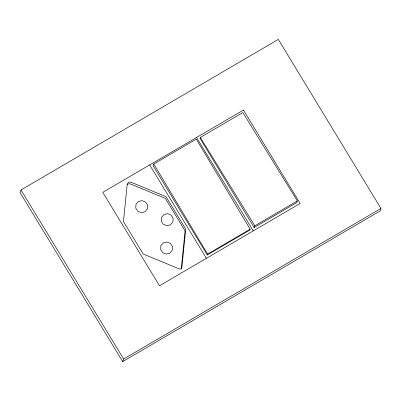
<?xml version="1.0" encoding="UTF-8"?>
<svg xmlns="http://www.w3.org/2000/svg" width="401" height="401" viewBox="0 0 401 401"><rect width="100%" height="100%" fill="white"/><g stroke="black" fill="none" stroke-linecap="round" stroke-linejoin="round"><path stroke-width="0.6" d="M147.583 205.437L147.347 208.946L144.931 211.788L141.267 212.66L137.759 211.237L135.749 208.059L135.999 204.34L138.42 201.497L142.079 200.625L145.588 202.049L147.598 205.227M173.102 218.48L172.866 221.989L170.445 224.831L166.786 225.703L163.277 224.279L161.262 221.101L161.518 217.382L163.934 214.545L167.598 213.668L171.102 215.091L173.117 218.269M172.45 246.836L172.214 250.344L169.798 253.186L166.134 254.059L162.626 252.635L160.616 249.457L160.866 245.738L163.287 242.901L166.946 242.024L170.455 243.447L172.465 246.625M181.232 269.111L185.072 230.886L165.332 198.375L130.44 183.989A2.862 2.812 20.5 0 0 127.217 184.711M21.017 189.964L20.05 192.55L122.686 361.607L379.983 211.036L380.95 208.45L278.314 39.393L21.017 189.964L123.653 359.02L122.686 361.607M153.773 164.024L153.127 165.748L207.287 254.956L249.808 230.074L250.129 229.212L196.295 139.142L153.773 164.024L207.613 254.094L207.287 254.956M200.33 137.453L200.009 138.315L254.169 227.522L296.69 202.64L297.331 200.916L242.851 112.566L200.33 137.453L254.815 225.798L254.169 227.522M254.815 225.798L297.331 200.916M207.613 254.094L250.129 229.212M123.653 359.02L380.95 208.45M196.55 137.488L253.267 230.901M149.673 164.921L206.385 258.334M127.172 184.555L123.458 221.532L143.197 254.044L179.267 268.911A1.905 1.875 20.5 0 0 181.879 267.387L185.718 229.161L165.979 196.65L131.087 182.265A2.862 2.812 20.5 0 0 127.172 184.555M243.432 110.054L102.791 192.355L159.503 285.768L300.143 203.467L243.432 110.054"/></g></svg>
